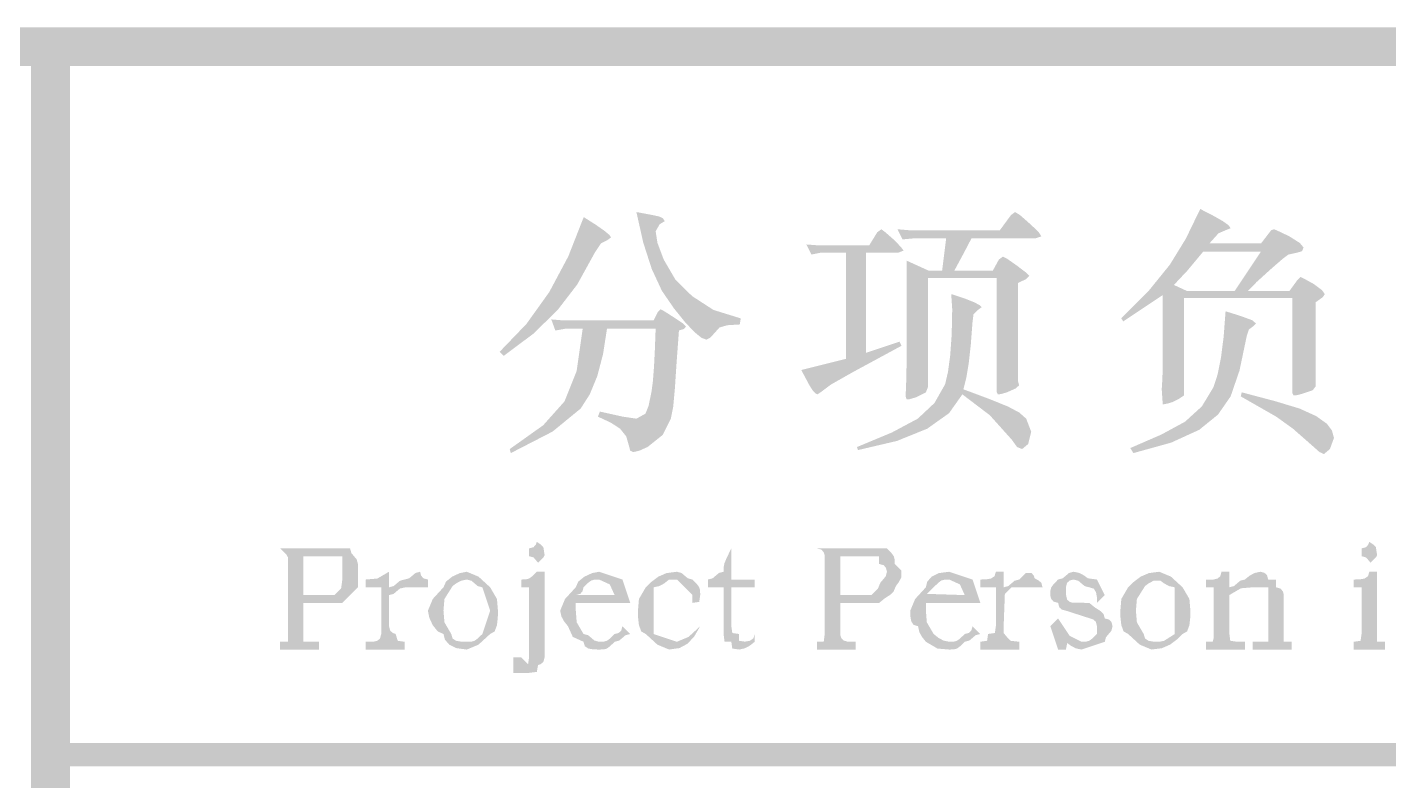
# Model space of a CAD drawing. Header units: millimetres. Extents: x 6 to 291, y 4 to 206.
# Drawn here: x 139.68 to 147.09, y 12.45 to 16.55 of the extents above; entities that cross this region are included whole.
import ezdxf

# ---------------------------------------------------------------- set-up
doc = ezdxf.new("R2010")
doc.units = ezdxf.units.MM
doc.layers.add('C00-00-00', color=7, linetype='Continuous')

msp = doc.modelspace()

# ---------------------------------------------------------------- hatches: boundary and pattern name
at = {"layer": 'C00-00-00'}
h = msp.add_hatch(color=256, dxfattribs=at)
h.dxf.hatch_style = 2
h.paths.add_polyline_path([(286.342664, 16.340669), (286.342664, 16.552333), (101.388337, 16.340669)])
h = msp.add_hatch(color=256, dxfattribs=at)
h.dxf.hatch_style = 2
h.paths.add_polyline_path([(286.342664, 16.552333), (101.388337, 16.340669), (101.388337, 16.552333)])
h = msp.add_hatch(color=256, dxfattribs=at)
h.dxf.hatch_style = 2
h.paths.add_polyline_path([(139.911663, 16.467664), (139.7, 16.467664), (139.911663, 8.762999)])
h = msp.add_hatch(color=256, dxfattribs=at)
h.dxf.hatch_style = 2
h.paths.add_polyline_path([(139.7, 16.467664), (139.911663, 8.762999), (139.7, 8.762999)])
h = msp.add_hatch(color=256, dxfattribs=at)
h.dxf.hatch_style = 2
h.paths.add_polyline_path([(139.911663, 16.467664), (139.7, 16.467664), (139.911663, 8.762999)])
h = msp.add_hatch(color=256, dxfattribs=at)
h.dxf.hatch_style = 2
h.paths.add_polyline_path([(139.7, 16.467664), (139.911663, 8.762999), (139.7, 8.762999)])
h = msp.add_hatch(color=256, dxfattribs=at)
h.paths.add_polyline_path([(145.857396, 15.094584), (145.642422, 14.951268), (145.631398, 14.967805), (145.78436, 15.122145), (145.895981, 15.259949), (145.982798, 15.401198), (146.061346, 15.563117), (146.133693, 15.525824), (146.18537, 15.496283), (146.216375, 15.473976), (146.226711, 15.458387), (146.19915, 15.447362), (146.160565, 15.430826), (146.110955, 15.375704), (146.392075, 15.375704), (146.447197, 15.447362), (146.463733, 15.452874), (146.488538, 15.44185), (146.546416, 15.414289), (146.603604, 15.377771), (146.623586, 15.353656), (146.615317, 15.333674), (146.590513, 15.326095), (146.540903, 15.315071), (146.50783, 15.290266), (146.441685, 15.232388), (146.368649, 15.166242), (146.320417, 15.116633), (146.546416, 15.116633), (146.590513, 15.177267), (146.607049, 15.193803), (146.628409, 15.182779), (146.678707, 15.155218), (146.723493, 15.121456), (146.739341, 15.100097), (146.726939, 15.082182), (146.689731, 15.055999), (146.689731, 14.708734), (146.689731, 14.631564), (146.689731, 14.598491), (146.673195, 14.576442), (146.623586, 14.559906), (146.589824, 14.550259), (146.568464, 14.548881), (146.562952, 14.559906), (146.562952, 15.078048), (145.973152, 15.078048), (145.973152, 14.559906), (145.973152, 14.548881), (145.940079, 14.526833), (145.908384, 14.511674), (145.884957, 14.504784), (145.857396, 14.499272), (145.851884, 14.581954), (145.85464, 14.62674), (145.857396, 14.692197)])
h.paths.add_polyline_path([(146.077883, 15.331607), (145.991755, 15.228254), (145.91803, 15.149706), (145.989688, 15.116633), (146.248759, 15.116633), (146.392075, 15.331607)])
h.paths.add_polyline_path([(146.19915, 15.00639), (146.224644, 14.998811), (146.287344, 14.978829), (146.344533, 14.95747), (146.364514, 14.940244), (146.347978, 14.923708), (146.325929, 14.907171), (146.314905, 14.874098), (146.274942, 14.683929), (146.226711, 14.543369), (146.157809, 14.44415), (146.055834, 14.361468), (145.903561, 14.291877), (145.697544, 14.234689), (145.681008, 14.262249), (145.850506, 14.335974), (145.978664, 14.405565), (146.070303, 14.488937), (146.133004, 14.592979), (146.155742, 14.662225), (146.174345, 14.754209), (146.188815, 14.868931)])
h.paths.add_polyline_path([(146.287344, 14.565418), (146.469245, 14.517186), (146.601537, 14.477223), (146.692488, 14.435882), (146.750365, 14.394541), (146.777926, 14.358023), (146.78895, 14.317371), (146.766902, 14.256737), (146.733829, 14.229176), (146.709713, 14.24089), (146.673195, 14.273274), (146.565708, 14.367669), (146.474758, 14.433126), (146.281832, 14.543369)])
h = msp.add_hatch(color=256, dxfattribs=at)
h.paths.add_polyline_path([(145.857396, 15.094584), (145.642422, 14.951268), (145.631398, 14.967805), (145.78436, 15.122145), (145.895981, 15.259949), (145.982798, 15.401198), (146.061346, 15.563117), (146.133693, 15.525824), (146.18537, 15.496283), (146.216375, 15.473976), (146.226711, 15.458387), (146.19915, 15.447362), (146.160565, 15.430826), (146.110955, 15.375704), (146.392075, 15.375704), (146.447197, 15.447362), (146.463733, 15.452874), (146.488538, 15.44185), (146.546416, 15.414289), (146.603604, 15.377771), (146.623586, 15.353656), (146.615317, 15.333674), (146.590513, 15.326095), (146.540903, 15.315071), (146.50783, 15.290266), (146.441685, 15.232388), (146.368649, 15.166242), (146.320417, 15.116633), (146.546416, 15.116633), (146.590513, 15.177267), (146.607049, 15.193803), (146.628409, 15.182779), (146.678707, 15.155218), (146.723493, 15.121456), (146.739341, 15.100097), (146.726939, 15.082182), (146.689731, 15.055999), (146.689731, 14.708734), (146.689731, 14.631564), (146.689731, 14.598491), (146.673195, 14.576442), (146.623586, 14.559906), (146.589824, 14.550259), (146.568464, 14.548881), (146.562952, 14.559906), (146.562952, 15.078048), (145.973152, 15.078048), (145.973152, 14.559906), (145.973152, 14.548881), (145.940079, 14.526833), (145.908384, 14.511674), (145.884957, 14.504784), (145.857396, 14.499272), (145.851884, 14.581954), (145.85464, 14.62674), (145.857396, 14.692197)])
h.paths.add_polyline_path([(146.077883, 15.331607), (145.991755, 15.228254), (145.91803, 15.149706), (145.989688, 15.116633), (146.248759, 15.116633), (146.392075, 15.331607)])
h.paths.add_polyline_path([(146.19915, 15.00639), (146.224644, 14.998811), (146.287344, 14.978829), (146.344533, 14.95747), (146.364514, 14.940244), (146.347978, 14.923708), (146.325929, 14.907171), (146.314905, 14.874098), (146.274942, 14.683929), (146.226711, 14.543369), (146.157809, 14.44415), (146.055834, 14.361468), (145.903561, 14.291877), (145.697544, 14.234689), (145.681008, 14.262249), (145.850506, 14.335974), (145.978664, 14.405565), (146.070303, 14.488937), (146.133004, 14.592979), (146.155742, 14.662225), (146.174345, 14.754209), (146.188815, 14.868931)])
h.paths.add_polyline_path([(146.287344, 14.565418), (146.469245, 14.517186), (146.601537, 14.477223), (146.692488, 14.435882), (146.750365, 14.394541), (146.777926, 14.358023), (146.78895, 14.317371), (146.766902, 14.256737), (146.733829, 14.229176), (146.709713, 14.24089), (146.673195, 14.273274), (146.565708, 14.367669), (146.474758, 14.433126), (146.281832, 14.543369)])
h = msp.add_hatch(color=256, dxfattribs=at)
h.paths.add_polyline_path([(143.561179, 14.967805), (143.555667, 14.934732), (143.488143, 14.930598), (143.445424, 14.918196), (143.395814, 14.863074), (143.373766, 14.85205), (143.34698, 14.862471), (143.308309, 14.89408), (143.258269, 14.947393), (143.197377, 15.022926), (143.132178, 15.117925), (143.076799, 15.237211), (143.03072, 15.380269), (142.993427, 15.546581), (143.081622, 15.530044), (143.119518, 15.521776), (143.136743, 15.513508), (143.147768, 15.496972), (143.120207, 15.480435), (143.098158, 15.44185), (143.107804, 15.379149), (143.142255, 15.28751), (143.204956, 15.180023), (143.296596, 15.089072), (143.412351, 15.013969)])
h.paths.add_polyline_path([(142.706795, 15.51902), (142.771908, 15.477765), (142.818416, 15.445295), (142.846322, 15.422127), (142.855623, 15.408777), (142.833575, 15.392241), (142.800502, 15.375704), (142.767429, 15.326095), (142.671655, 15.152462), (142.563479, 15.011902), (142.431877, 14.883745), (142.271335, 14.763855), (142.249287, 14.785904), (142.395186, 14.93766), (142.519382, 15.111121), (142.622907, 15.305252)])
h.paths.add_polyline_path([(142.701283, 14.912683), (142.613089, 14.912683), (142.552455, 14.901659), (142.530406, 14.962293), (142.596552, 14.956781), (143.087134, 14.956781), (143.109182, 15.000878), (143.125719, 15.017414), (143.147079, 15.005701), (143.197377, 14.973317), (143.246986, 14.940244), (143.263523, 14.923708), (143.252498, 14.910616), (143.224938, 14.901659), (143.211846, 14.723892), (143.202889, 14.587466), (143.193932, 14.488248), (143.18084, 14.422102), (143.136743, 14.333907), (143.054061, 14.267762), (143.009275, 14.24778), (142.976891, 14.240201), (142.959665, 14.24778), (142.954842, 14.267762), (142.938306, 14.325639), (142.905233, 14.36698), (142.854934, 14.400053), (142.783965, 14.433126), (142.79499, 14.460687), (142.919013, 14.433126), (142.993427, 14.422102), (143.043037, 14.449663), (143.059573, 14.491693), (143.07611, 14.57093), (143.08343, 14.62898), (143.089201, 14.7046), (143.093938, 14.798823), (143.098158, 14.912683), (142.833575, 14.912683), (142.811957, 14.773329), (142.78052, 14.653612), (142.739782, 14.554566), (142.690259, 14.477223), (142.537297, 14.351822), (142.30992, 14.234689), (142.304408, 14.256737), (142.486309, 14.386273), (142.602064, 14.515808), (142.66821, 14.681173)])
h = msp.add_hatch(color=256, dxfattribs=at)
h.paths.add_polyline_path([(143.561179, 14.967805), (143.555667, 14.934732), (143.488143, 14.930598), (143.445424, 14.918196), (143.395814, 14.863074), (143.373766, 14.85205), (143.34698, 14.862471), (143.308309, 14.89408), (143.258269, 14.947393), (143.197377, 15.022926), (143.132178, 15.117925), (143.076799, 15.237211), (143.03072, 15.380269), (142.993427, 15.546581), (143.081622, 15.530044), (143.119518, 15.521776), (143.136743, 15.513508), (143.147768, 15.496972), (143.120207, 15.480435), (143.098158, 15.44185), (143.107804, 15.379149), (143.142255, 15.28751), (143.204956, 15.180023), (143.296596, 15.089072), (143.412351, 15.013969)])
h.paths.add_polyline_path([(142.706795, 15.51902), (142.771908, 15.477765), (142.818416, 15.445295), (142.846322, 15.422127), (142.855623, 15.408777), (142.833575, 15.392241), (142.800502, 15.375704), (142.767429, 15.326095), (142.671655, 15.152462), (142.563479, 15.011902), (142.431877, 14.883745), (142.271335, 14.763855), (142.249287, 14.785904), (142.395186, 14.93766), (142.519382, 15.111121), (142.622907, 15.305252)])
h.paths.add_polyline_path([(142.701283, 14.912683), (142.613089, 14.912683), (142.552455, 14.901659), (142.530406, 14.962293), (142.596552, 14.956781), (143.087134, 14.956781), (143.109182, 15.000878), (143.125719, 15.017414), (143.147079, 15.005701), (143.197377, 14.973317), (143.246986, 14.940244), (143.263523, 14.923708), (143.252498, 14.910616), (143.224938, 14.901659), (143.211846, 14.723892), (143.202889, 14.587466), (143.193932, 14.488248), (143.18084, 14.422102), (143.136743, 14.333907), (143.054061, 14.267762), (143.009275, 14.24778), (142.976891, 14.240201), (142.959665, 14.24778), (142.954842, 14.267762), (142.938306, 14.325639), (142.905233, 14.36698), (142.854934, 14.400053), (142.783965, 14.433126), (142.79499, 14.460687), (142.919013, 14.433126), (142.993427, 14.422102), (143.043037, 14.449663), (143.059573, 14.491693), (143.07611, 14.57093), (143.08343, 14.62898), (143.089201, 14.7046), (143.093938, 14.798823), (143.098158, 14.912683), (142.833575, 14.912683), (142.811957, 14.773329), (142.78052, 14.653612), (142.739782, 14.554566), (142.690259, 14.477223), (142.537297, 14.351822), (142.30992, 14.234689), (142.304408, 14.256737), (142.486309, 14.386273), (142.602064, 14.515808), (142.66821, 14.681173)])
h = msp.add_hatch(color=256, dxfattribs=at)
h.paths.add_polyline_path([(144.678824, 15.403265), (144.502435, 15.403265), (144.441801, 15.397753), (144.414241, 15.452874), (144.480386, 15.447362), (144.970968, 15.447362), (145.031602, 15.530044), (145.05365, 15.546581), (145.079833, 15.530734), (145.13082, 15.485947), (145.18043, 15.439783), (145.196966, 15.414289), (145.163893, 15.403265), (144.816628, 15.403265), (144.775976, 15.325406), (144.722921, 15.226876), (144.932383, 15.226876), (144.965456, 15.28751), (144.987504, 15.304046), (145.01162, 15.291644), (145.064675, 15.254437), (145.114284, 15.216541), (145.13082, 15.199315), (145.114973, 15.18209), (145.070187, 15.16073), (145.070187, 14.747319), (145.070187, 14.659813), (145.070187, 14.626051), (145.075699, 14.604003), (145.059162, 14.587466), (145.009553, 14.565418), (144.97648, 14.555771), (144.959944, 14.554393), (144.954431, 14.565418), (144.954431, 15.188291), (144.579605, 15.188291), (144.579605, 14.592979), (144.568581, 14.565418), (144.513459, 14.537857), (144.480386, 14.528211), (144.46385, 14.526833), (144.458338, 14.543369), (144.461094, 14.610204), (144.46385, 14.730782), (144.46385, 15.16073), (144.46385, 15.281998), (144.585117, 15.226876), (144.656775, 15.226876)])
h.paths.add_polyline_path([(144.133121, 15.326095), (144.000829, 15.326095), (143.945708, 15.315071), (143.918147, 15.370192), (143.989805, 15.36468), (144.2599, 15.36468), (144.303997, 15.436338), (144.326046, 15.452874), (144.346717, 15.437716), (144.392192, 15.397753), (144.432155, 15.357101), (144.447313, 15.337119), (144.419753, 15.326095), (144.243364, 15.326095), (144.243364, 14.780392), (144.425265, 14.841025), (144.436289, 14.818977), (144.171706, 14.675661), (144.052505, 14.608137), (143.995317, 14.565418), (143.97878, 14.554393), (143.967756, 14.559906), (143.955354, 14.571619), (143.934683, 14.604003), (143.890586, 14.686685), (144.133121, 14.747319)])
h.paths.add_polyline_path([(144.767018, 14.554393), (144.694585, 14.451988), (144.57616, 14.367669), (144.411226, 14.300921), (144.199267, 14.251225), (144.193754, 14.267762), (144.383924, 14.346999), (144.524484, 14.422102), (144.615434, 14.50754), (144.673312, 14.609515), (144.688642, 14.675575), (144.700872, 14.765922), (144.708968, 14.880041), (144.711897, 15.017414), (144.706385, 15.100097), (144.778732, 15.076498), (144.830408, 15.055999), (144.861414, 15.039635), (144.871749, 15.028439), (144.849701, 15.011902), (144.827652, 14.989854), (144.82214, 14.945756), (144.812838, 14.8238), (144.801469, 14.722514), (144.788033, 14.641899), (144.77253, 14.581954), (144.914468, 14.5289), (145.015065, 14.488248), (145.077077, 14.455175), (145.114284, 14.422102), (145.141845, 14.350444), (145.125308, 14.284298), (145.092235, 14.256737), (145.064675, 14.267762), (145.037114, 14.306347), (144.916535, 14.440705)])
h = msp.add_hatch(color=256, dxfattribs=at)
h.paths.add_polyline_path([(144.678824, 15.403265), (144.502435, 15.403265), (144.441801, 15.397753), (144.414241, 15.452874), (144.480386, 15.447362), (144.970968, 15.447362), (145.031602, 15.530044), (145.05365, 15.546581), (145.079833, 15.530734), (145.13082, 15.485947), (145.18043, 15.439783), (145.196966, 15.414289), (145.163893, 15.403265), (144.816628, 15.403265), (144.775976, 15.325406), (144.722921, 15.226876), (144.932383, 15.226876), (144.965456, 15.28751), (144.987504, 15.304046), (145.01162, 15.291644), (145.064675, 15.254437), (145.114284, 15.216541), (145.13082, 15.199315), (145.114973, 15.18209), (145.070187, 15.16073), (145.070187, 14.747319), (145.070187, 14.659813), (145.070187, 14.626051), (145.075699, 14.604003), (145.059162, 14.587466), (145.009553, 14.565418), (144.97648, 14.555771), (144.959944, 14.554393), (144.954431, 14.565418), (144.954431, 15.188291), (144.579605, 15.188291), (144.579605, 14.592979), (144.568581, 14.565418), (144.513459, 14.537857), (144.480386, 14.528211), (144.46385, 14.526833), (144.458338, 14.543369), (144.461094, 14.610204), (144.46385, 14.730782), (144.46385, 15.16073), (144.46385, 15.281998), (144.585117, 15.226876), (144.656775, 15.226876)])
h.paths.add_polyline_path([(144.133121, 15.326095), (144.000829, 15.326095), (143.945708, 15.315071), (143.918147, 15.370192), (143.989805, 15.36468), (144.2599, 15.36468), (144.303997, 15.436338), (144.326046, 15.452874), (144.346717, 15.437716), (144.392192, 15.397753), (144.432155, 15.357101), (144.447313, 15.337119), (144.419753, 15.326095), (144.243364, 15.326095), (144.243364, 14.780392), (144.425265, 14.841025), (144.436289, 14.818977), (144.171706, 14.675661), (144.052505, 14.608137), (143.995317, 14.565418), (143.97878, 14.554393), (143.967756, 14.559906), (143.955354, 14.571619), (143.934683, 14.604003), (143.890586, 14.686685), (144.133121, 14.747319)])
h.paths.add_polyline_path([(144.767018, 14.554393), (144.694585, 14.451988), (144.57616, 14.367669), (144.411226, 14.300921), (144.199267, 14.251225), (144.193754, 14.267762), (144.383924, 14.346999), (144.524484, 14.422102), (144.615434, 14.50754), (144.673312, 14.609515), (144.688642, 14.675575), (144.700872, 14.765922), (144.708968, 14.880041), (144.711897, 15.017414), (144.706385, 15.100097), (144.778732, 15.076498), (144.830408, 15.055999), (144.861414, 15.039635), (144.871749, 15.028439), (144.849701, 15.011902), (144.827652, 14.989854), (144.82214, 14.945756), (144.812838, 14.8238), (144.801469, 14.722514), (144.788033, 14.641899), (144.77253, 14.581954), (144.914468, 14.5289), (145.015065, 14.488248), (145.077077, 14.455175), (145.114284, 14.422102), (145.141845, 14.350444), (145.125308, 14.284298), (145.092235, 14.256737), (145.064675, 14.267762), (145.037114, 14.306347), (144.916535, 14.440705)])
h = msp.add_hatch(color=256, dxfattribs=at)
h.paths.add_polyline_path([(141.054665, 13.716007), (141.266332, 13.716007), (141.32454, 13.716007), (141.350999, 13.716007), (141.393332, 13.716007), (141.435665, 13.716007), (141.44228, 13.690872), (141.456832, 13.673674), (141.471384, 13.656476), (141.477999, 13.63134), (141.477999, 13.610174), (141.477999, 13.589007), (141.477999, 13.530799), (141.477999, 13.50434), (141.452863, 13.479205), (141.435665, 13.462007), (141.418467, 13.444809), (141.393332, 13.419674), (141.361582, 13.419674), (141.266332, 13.419674), (141.181665, 13.419674), (141.181665, 13.292674), (141.181665, 13.255632), (141.181665, 13.229174), (141.181665, 13.208007), (141.202832, 13.208007), (141.223999, 13.208007), (141.266332, 13.208007), (141.266332, 13.165674), (141.054665, 13.165674), (141.054665, 13.208007), (141.075832, 13.208007), (141.096999, 13.208007), (141.096999, 13.25034), (141.096999, 13.292674), (141.096999, 13.63134), (141.096999, 13.668382), (141.090384, 13.680288), (141.075832, 13.69484)])
h.paths.add_polyline_path([(141.181665, 13.673674), (141.181665, 13.462007), (141.266332, 13.462007), (141.308665, 13.462007), (141.350999, 13.462007), (141.372165, 13.483174), (141.386717, 13.497726), (141.393332, 13.546674), (141.393332, 13.589007), (141.393332, 13.610174), (141.393332, 13.63134), (141.393332, 13.673674), (141.35629, 13.673674), (141.308665, 13.673674), (141.266332, 13.673674)])
h = msp.add_hatch(color=256, dxfattribs=at)
h.paths.add_polyline_path([(141.054665, 13.716007), (141.266332, 13.716007), (141.32454, 13.716007), (141.350999, 13.716007), (141.393332, 13.716007), (141.435665, 13.716007), (141.44228, 13.690872), (141.456832, 13.673674), (141.471384, 13.656476), (141.477999, 13.63134), (141.477999, 13.610174), (141.477999, 13.589007), (141.477999, 13.530799), (141.477999, 13.50434), (141.452863, 13.479205), (141.435665, 13.462007), (141.418467, 13.444809), (141.393332, 13.419674), (141.361582, 13.419674), (141.266332, 13.419674), (141.181665, 13.419674), (141.181665, 13.292674), (141.181665, 13.255632), (141.181665, 13.229174), (141.181665, 13.208007), (141.202832, 13.208007), (141.223999, 13.208007), (141.266332, 13.208007), (141.266332, 13.165674), (141.054665, 13.165674), (141.054665, 13.208007), (141.075832, 13.208007), (141.096999, 13.208007), (141.096999, 13.25034), (141.096999, 13.292674), (141.096999, 13.63134), (141.096999, 13.668382), (141.090384, 13.680288), (141.075832, 13.69484)])
h.paths.add_polyline_path([(141.181665, 13.673674), (141.181665, 13.462007), (141.266332, 13.462007), (141.308665, 13.462007), (141.350999, 13.462007), (141.372165, 13.483174), (141.386717, 13.497726), (141.393332, 13.546674), (141.393332, 13.589007), (141.393332, 13.610174), (141.393332, 13.63134), (141.393332, 13.673674), (141.35629, 13.673674), (141.308665, 13.673674), (141.266332, 13.673674)])
h = msp.add_hatch(color=256, dxfattribs=at)
h.paths.add_polyline_path([(142.409331, 13.716007), (142.433805, 13.722622), (142.446372, 13.737174), (142.451003, 13.751726), (142.472831, 13.737174), (142.487383, 13.722622), (142.493997, 13.678965), (142.487383, 13.667059), (142.472831, 13.652507), (142.458279, 13.637955), (142.446372, 13.652507), (142.433805, 13.667059), (142.409331, 13.673674)])
h.paths.add_polyline_path([(142.366997, 13.50434), (142.366997, 13.546674), (142.392133, 13.547335), (142.409331, 13.551965), (142.426529, 13.564533), (142.451664, 13.589007), (142.493997, 13.589007), (142.493997, 13.165674), (142.493997, 13.144507), (142.493997, 13.12334), (142.487383, 13.098866), (142.472831, 13.086299), (142.458279, 13.081668), (142.451664, 13.043965), (142.409331, 13.038674), (142.366997, 13.038674), (142.324664, 13.038674), (142.324664, 13.075715), (142.324664, 13.102174), (142.324664, 13.12334), (142.366997, 13.12334), (142.391471, 13.098866), (142.404039, 13.086299), (142.409331, 13.12334), (142.409331, 13.165674), (142.409331, 13.50434)])
h = msp.add_hatch(color=256, dxfattribs=at)
h.paths.add_polyline_path([(142.409331, 13.716007), (142.433805, 13.722622), (142.446372, 13.737174), (142.451003, 13.751726), (142.472831, 13.737174), (142.487383, 13.722622), (142.493997, 13.678965), (142.487383, 13.667059), (142.472831, 13.652507), (142.458279, 13.637955), (142.446372, 13.652507), (142.433805, 13.667059), (142.409331, 13.673674)])
h.paths.add_polyline_path([(142.366997, 13.50434), (142.366997, 13.546674), (142.392133, 13.547335), (142.409331, 13.551965), (142.426529, 13.564533), (142.451664, 13.589007), (142.493997, 13.589007), (142.493997, 13.165674), (142.493997, 13.144507), (142.493997, 13.12334), (142.487383, 13.098866), (142.472831, 13.086299), (142.458279, 13.081668), (142.451664, 13.043965), (142.409331, 13.038674), (142.366997, 13.038674), (142.324664, 13.038674), (142.324664, 13.075715), (142.324664, 13.102174), (142.324664, 13.12334), (142.366997, 13.12334), (142.391471, 13.098866), (142.404039, 13.086299), (142.409331, 13.12334), (142.409331, 13.165674), (142.409331, 13.50434)])
h = msp.add_hatch(color=256, dxfattribs=at)
h.dxf.hatch_style = 2
h.paths.add_polyline_path([(143.510006, 13.716007), (143.510006, 13.546674), (143.637006, 13.546674), (143.637006, 13.50434), (143.510006, 13.50434), (143.510006, 13.292674), (143.515298, 13.255632), (143.55234, 13.25034), (143.55234, 13.213299), (143.583428, 13.208668), (143.610548, 13.213299), (143.62973, 13.225866), (143.637006, 13.25034), (143.637006, 13.208007), (143.610548, 13.18684), (143.583428, 13.172288), (143.55234, 13.165674), (143.515298, 13.170965), (143.510006, 13.208007), (143.472965, 13.208007), (143.467673, 13.25034), (143.467673, 13.292674), (143.467673, 13.50434), (143.383006, 13.50434), (143.383006, 13.546674), (143.408142, 13.553288), (143.42534, 13.56784), (143.442538, 13.582392), (143.467673, 13.589007), (143.468334, 13.614804), (143.472965, 13.636632), (143.485532, 13.666398)])
h = msp.add_hatch(color=256, dxfattribs=at)
h.dxf.hatch_style = 2
h.paths.add_polyline_path([(143.510006, 13.716007), (143.510006, 13.546674), (143.637006, 13.546674), (143.637006, 13.50434), (143.510006, 13.50434), (143.510006, 13.292674), (143.515298, 13.255632), (143.55234, 13.25034), (143.55234, 13.213299), (143.583428, 13.208668), (143.610548, 13.213299), (143.62973, 13.225866), (143.637006, 13.25034), (143.637006, 13.208007), (143.610548, 13.18684), (143.583428, 13.172288), (143.55234, 13.165674), (143.515298, 13.170965), (143.510006, 13.208007), (143.472965, 13.208007), (143.467673, 13.25034), (143.467673, 13.292674), (143.467673, 13.50434), (143.383006, 13.50434), (143.383006, 13.546674), (143.408142, 13.553288), (143.42534, 13.56784), (143.442538, 13.582392), (143.467673, 13.589007), (143.468334, 13.614804), (143.472965, 13.636632), (143.485532, 13.666398)])
h = msp.add_hatch(color=256, dxfattribs=at)
h.paths.add_polyline_path([(143.97566, 13.716007), (144.187326, 13.716007), (144.245535, 13.716007), (144.271993, 13.716007), (144.330201, 13.716007), (144.35666, 13.716007), (144.381133, 13.690872), (144.393701, 13.673674), (144.398331, 13.656476), (144.398993, 13.63134), (144.42016, 13.610174), (144.434712, 13.595622), (144.434712, 13.557918), (144.42016, 13.530799), (144.405607, 13.511616), (144.391717, 13.479205), (144.372535, 13.462007), (144.345415, 13.444809), (144.314326, 13.419674), (144.287868, 13.419674), (144.22966, 13.419674), (144.10266, 13.419674), (144.10266, 13.292674), (144.10266, 13.255632), (144.103321, 13.243726), (144.107951, 13.229174), (144.120519, 13.214622), (144.144993, 13.208007), (144.187326, 13.208007), (144.187326, 13.165674), (143.97566, 13.165674), (143.97566, 13.208007), (144.012701, 13.208007), (144.017993, 13.25034), (144.017993, 13.292674), (144.017993, 13.63134), (144.017993, 13.668382), (144.017331, 13.680288), (144.012701, 13.69484), (144.000133, 13.709392)])
h.paths.add_polyline_path([(144.10266, 13.673674), (144.10266, 13.462007), (144.187326, 13.462007), (144.245535, 13.462007), (144.271993, 13.462007), (144.29316, 13.483174), (144.307712, 13.497726), (144.320941, 13.529476), (144.335493, 13.546674), (144.350045, 13.563872), (144.35666, 13.589007), (144.351368, 13.610174), (144.3388, 13.624726), (144.314326, 13.63134), (144.314326, 13.673674), (144.277285, 13.673674), (144.22966, 13.673674), (144.187326, 13.673674)])
h = msp.add_hatch(color=256, dxfattribs=at)
h.paths.add_polyline_path([(143.97566, 13.716007), (144.187326, 13.716007), (144.245535, 13.716007), (144.271993, 13.716007), (144.330201, 13.716007), (144.35666, 13.716007), (144.381133, 13.690872), (144.393701, 13.673674), (144.398331, 13.656476), (144.398993, 13.63134), (144.42016, 13.610174), (144.434712, 13.595622), (144.434712, 13.557918), (144.42016, 13.530799), (144.405607, 13.511616), (144.391717, 13.479205), (144.372535, 13.462007), (144.345415, 13.444809), (144.314326, 13.419674), (144.287868, 13.419674), (144.22966, 13.419674), (144.10266, 13.419674), (144.10266, 13.292674), (144.10266, 13.255632), (144.103321, 13.243726), (144.107951, 13.229174), (144.120519, 13.214622), (144.144993, 13.208007), (144.187326, 13.208007), (144.187326, 13.165674), (143.97566, 13.165674), (143.97566, 13.208007), (144.012701, 13.208007), (144.017993, 13.25034), (144.017993, 13.292674), (144.017993, 13.63134), (144.017993, 13.668382), (144.017331, 13.680288), (144.012701, 13.69484), (144.000133, 13.709392)])
h.paths.add_polyline_path([(144.10266, 13.673674), (144.10266, 13.462007), (144.187326, 13.462007), (144.245535, 13.462007), (144.271993, 13.462007), (144.29316, 13.483174), (144.307712, 13.497726), (144.320941, 13.529476), (144.335493, 13.546674), (144.350045, 13.563872), (144.35666, 13.589007), (144.351368, 13.610174), (144.3388, 13.624726), (144.314326, 13.63134), (144.314326, 13.673674), (144.277285, 13.673674), (144.22966, 13.673674), (144.187326, 13.673674)])
h = msp.add_hatch(color=256, dxfattribs=at)
h.paths.add_polyline_path([(146.938996, 13.716007), (146.96347, 13.722622), (146.976038, 13.737174), (146.980668, 13.751726), (147.002496, 13.737174), (147.017048, 13.722622), (147.023663, 13.678965), (147.017048, 13.667059), (147.002496, 13.652507), (146.987944, 13.637955), (146.976038, 13.652507), (146.96347, 13.667059), (146.938996, 13.673674)])
h.paths.add_polyline_path([(146.896663, 13.50434), (146.896663, 13.546674), (146.927751, 13.547335), (146.954871, 13.551965), (146.974053, 13.564533), (146.981329, 13.589007), (147.023663, 13.589007), (147.023663, 13.25034), (147.023663, 13.208007), (147.044829, 13.208007), (147.065996, 13.208007), (147.065996, 13.165674), (146.896663, 13.165674), (146.896663, 13.208007), (146.933704, 13.213299), (146.938996, 13.25034), (146.938996, 13.292674), (146.938996, 13.50434)])
h = msp.add_hatch(color=256, dxfattribs=at)
h.paths.add_polyline_path([(146.938996, 13.716007), (146.96347, 13.722622), (146.976038, 13.737174), (146.980668, 13.751726), (147.002496, 13.737174), (147.017048, 13.722622), (147.023663, 13.678965), (147.017048, 13.667059), (147.002496, 13.652507), (146.987944, 13.637955), (146.976038, 13.652507), (146.96347, 13.667059), (146.938996, 13.673674)])
h.paths.add_polyline_path([(146.896663, 13.50434), (146.896663, 13.546674), (146.927751, 13.547335), (146.954871, 13.551965), (146.974053, 13.564533), (146.981329, 13.589007), (147.023663, 13.589007), (147.023663, 13.25034), (147.023663, 13.208007), (147.044829, 13.208007), (147.065996, 13.208007), (147.065996, 13.165674), (146.896663, 13.165674), (146.896663, 13.208007), (146.933704, 13.213299), (146.938996, 13.25034), (146.938996, 13.292674), (146.938996, 13.50434)])
h = msp.add_hatch(color=256, dxfattribs=at)
h.dxf.hatch_style = 2
h.paths.add_polyline_path([(141.520335, 13.504343), (141.520335, 13.546677), (141.583835, 13.551968), (141.647335, 13.58901), (141.647335, 13.504343), (141.67247, 13.510958), (141.689668, 13.52551), (141.706866, 13.540062), (141.732001, 13.546677), (141.757137, 13.553291), (141.774335, 13.567843), (141.791533, 13.582396), (141.816668, 13.58901), (141.82196, 13.567843), (141.834527, 13.553291), (141.859001, 13.546677), (141.859001, 13.504343), (141.82196, 13.504343), (141.779626, 13.504343), (141.737293, 13.504343), (141.706866, 13.497729), (141.689668, 13.483177), (141.67247, 13.468625), (141.647335, 13.46201), (141.647335, 13.292677), (141.653949, 13.268203), (141.668501, 13.255635), (141.683053, 13.251005), (141.69496, 13.213302), (141.732001, 13.20801), (141.732001, 13.165677), (141.520335, 13.165677), (141.520335, 13.20801), (141.562668, 13.20801), (141.583835, 13.213302), (141.598387, 13.22587), (141.605001, 13.250343), (141.605001, 13.292677), (141.605001, 13.504343)])
h = msp.add_hatch(color=256, dxfattribs=at)
h.dxf.hatch_style = 2
h.paths.add_polyline_path([(141.520335, 13.504343), (141.520335, 13.546677), (141.583835, 13.551968), (141.647335, 13.58901), (141.647335, 13.504343), (141.67247, 13.510958), (141.689668, 13.52551), (141.706866, 13.540062), (141.732001, 13.546677), (141.757137, 13.553291), (141.774335, 13.567843), (141.791533, 13.582396), (141.816668, 13.58901), (141.82196, 13.567843), (141.834527, 13.553291), (141.859001, 13.546677), (141.859001, 13.504343), (141.82196, 13.504343), (141.779626, 13.504343), (141.737293, 13.504343), (141.706866, 13.497729), (141.689668, 13.483177), (141.67247, 13.468625), (141.647335, 13.46201), (141.647335, 13.292677), (141.653949, 13.268203), (141.668501, 13.255635), (141.683053, 13.251005), (141.69496, 13.213302), (141.732001, 13.20801), (141.732001, 13.165677), (141.520335, 13.165677), (141.520335, 13.20801), (141.562668, 13.20801), (141.583835, 13.213302), (141.598387, 13.22587), (141.605001, 13.250343), (141.605001, 13.292677), (141.605001, 13.504343)])
h = msp.add_hatch(color=256, dxfattribs=at)
h.paths.add_polyline_path([(141.858993, 13.377333), (141.885451, 13.440833), (141.94366, 13.504333), (141.95755, 13.535421), (141.991285, 13.562541), (142.032956, 13.581723), (142.07066, 13.588999), (142.13416, 13.562541), (142.19766, 13.504333), (142.234701, 13.440833), (142.239993, 13.377333), (142.239331, 13.33963), (142.234701, 13.297958), (142.222133, 13.264223), (142.19766, 13.250333), (142.13416, 13.192124), (142.07066, 13.165666), (142.015097, 13.172942), (141.97541, 13.192124), (141.951597, 13.219244), (141.94366, 13.250333), (141.912571, 13.264223), (141.885451, 13.297958), (141.866269, 13.33963)])
h.paths.add_polyline_path([(142.19766, 13.377333), (142.176493, 13.440833), (142.155326, 13.504333), (142.130191, 13.510947), (142.112993, 13.525499), (142.095795, 13.540051), (142.07066, 13.546666), (142.039571, 13.540051), (142.012451, 13.525499), (141.993269, 13.510947), (141.948951, 13.440833), (141.94366, 13.377333), (141.948951, 13.313833), (141.985993, 13.250333), (141.993269, 13.225859), (142.012451, 13.213291), (142.039571, 13.208661), (142.07066, 13.207999), (142.095795, 13.208661), (142.112993, 13.213291), (142.130191, 13.225859), (142.155326, 13.250333), (142.176493, 13.313833)])
h = msp.add_hatch(color=256, dxfattribs=at)
h.paths.add_polyline_path([(141.858993, 13.377333), (141.885451, 13.440833), (141.94366, 13.504333), (141.95755, 13.535421), (141.991285, 13.562541), (142.032956, 13.581723), (142.07066, 13.588999), (142.13416, 13.562541), (142.19766, 13.504333), (142.234701, 13.440833), (142.239993, 13.377333), (142.239331, 13.33963), (142.234701, 13.297958), (142.222133, 13.264223), (142.19766, 13.250333), (142.13416, 13.192124), (142.07066, 13.165666), (142.015097, 13.172942), (141.97541, 13.192124), (141.951597, 13.219244), (141.94366, 13.250333), (141.912571, 13.264223), (141.885451, 13.297958), (141.866269, 13.33963)])
h.paths.add_polyline_path([(142.19766, 13.377333), (142.176493, 13.440833), (142.155326, 13.504333), (142.130191, 13.510947), (142.112993, 13.525499), (142.095795, 13.540051), (142.07066, 13.546666), (142.039571, 13.540051), (142.012451, 13.525499), (141.993269, 13.510947), (141.948951, 13.440833), (141.94366, 13.377333), (141.948951, 13.313833), (141.985993, 13.250333), (141.993269, 13.225859), (142.012451, 13.213291), (142.039571, 13.208661), (142.07066, 13.207999), (142.095795, 13.208661), (142.112993, 13.213291), (142.130191, 13.225859), (142.155326, 13.250333), (142.176493, 13.313833)])
h = msp.add_hatch(color=256, dxfattribs=at)
h.paths.add_polyline_path([(142.917326, 13.292664), (142.95966, 13.250331), (142.934524, 13.243716), (142.917326, 13.229164), (142.900128, 13.214612), (142.874993, 13.207997), (142.849857, 13.183523), (142.83266, 13.170956), (142.815462, 13.166325), (142.790326, 13.165664), (142.759238, 13.166325), (142.732118, 13.170956), (142.712936, 13.183523), (142.70566, 13.207997), (142.647451, 13.234456), (142.620993, 13.292664), (142.599826, 13.319122), (142.585274, 13.346242), (142.57866, 13.377331), (142.605118, 13.440831), (142.663326, 13.504331), (142.677217, 13.535419), (142.710951, 13.562539), (142.752623, 13.581721), (142.790326, 13.588997), (142.853826, 13.567831), (142.917326, 13.546664), (142.938493, 13.483164), (142.95966, 13.419664), (142.663326, 13.419664), (142.663326, 13.382622), (142.668618, 13.313831), (142.70566, 13.250331), (142.730795, 13.243716), (142.747993, 13.229164), (142.765191, 13.214612), (142.790326, 13.207997), (142.815462, 13.208659), (142.83266, 13.213289), (142.849857, 13.225857), (142.874993, 13.250331), (142.89616, 13.255622), (142.910712, 13.26819)])
h.paths.add_polyline_path([(142.874993, 13.461997), (142.848535, 13.520206), (142.790326, 13.546664), (142.765191, 13.546002), (142.747993, 13.541372), (142.730795, 13.528804), (142.70566, 13.504331), (142.700368, 13.483164), (142.6878, 13.468612), (142.663326, 13.461997)])
h = msp.add_hatch(color=256, dxfattribs=at)
h.paths.add_polyline_path([(142.917326, 13.292664), (142.95966, 13.250331), (142.934524, 13.243716), (142.917326, 13.229164), (142.900128, 13.214612), (142.874993, 13.207997), (142.849857, 13.183523), (142.83266, 13.170956), (142.815462, 13.166325), (142.790326, 13.165664), (142.759238, 13.166325), (142.732118, 13.170956), (142.712936, 13.183523), (142.70566, 13.207997), (142.647451, 13.234456), (142.620993, 13.292664), (142.599826, 13.319122), (142.585274, 13.346242), (142.57866, 13.377331), (142.605118, 13.440831), (142.663326, 13.504331), (142.677217, 13.535419), (142.710951, 13.562539), (142.752623, 13.581721), (142.790326, 13.588997), (142.853826, 13.567831), (142.917326, 13.546664), (142.938493, 13.483164), (142.95966, 13.419664), (142.663326, 13.419664), (142.663326, 13.382622), (142.668618, 13.313831), (142.70566, 13.250331), (142.730795, 13.243716), (142.747993, 13.229164), (142.765191, 13.214612), (142.790326, 13.207997), (142.815462, 13.208659), (142.83266, 13.213289), (142.849857, 13.225857), (142.874993, 13.250331), (142.89616, 13.255622), (142.910712, 13.26819)])
h.paths.add_polyline_path([(142.874993, 13.461997), (142.848535, 13.520206), (142.790326, 13.546664), (142.765191, 13.546002), (142.747993, 13.541372), (142.730795, 13.528804), (142.70566, 13.504331), (142.700368, 13.483164), (142.6878, 13.468612), (142.663326, 13.461997)])
h = msp.add_hatch(color=256, dxfattribs=at)
h.dxf.hatch_style = 2
h.paths.add_polyline_path([(143.340669, 13.292664), (143.308258, 13.237101), (143.271878, 13.197414), (143.22756, 13.173601), (143.171336, 13.165664), (143.107836, 13.192122), (143.044336, 13.250331), (143.019862, 13.264221), (143.007294, 13.297956), (143.002664, 13.339627), (143.002003, 13.377331), (143.007294, 13.440831), (143.044336, 13.504331), (143.076747, 13.535419), (143.113128, 13.562539), (143.157445, 13.581721), (143.213669, 13.588997), (143.238805, 13.582383), (143.256003, 13.567831), (143.273201, 13.553278), (143.298336, 13.546664), (143.32281, 13.521528), (143.335378, 13.504331), (143.340008, 13.487133), (143.340669, 13.461997), (143.335378, 13.424956), (143.298336, 13.419664), (143.298336, 13.461997), (143.280477, 13.479857), (143.256003, 13.504331), (143.238143, 13.52219), (143.213669, 13.546664), (143.171336, 13.546664), (143.144878, 13.525497), (143.117758, 13.510945), (143.086669, 13.504331), (143.086669, 13.377331), (143.086669, 13.250331), (143.150169, 13.229164), (143.213669, 13.207997), (143.277169, 13.234456)])
h = msp.add_hatch(color=256, dxfattribs=at)
h.dxf.hatch_style = 2
h.paths.add_polyline_path([(143.340669, 13.292664), (143.308258, 13.237101), (143.271878, 13.197414), (143.22756, 13.173601), (143.171336, 13.165664), (143.107836, 13.192122), (143.044336, 13.250331), (143.019862, 13.264221), (143.007294, 13.297956), (143.002664, 13.339627), (143.002003, 13.377331), (143.007294, 13.440831), (143.044336, 13.504331), (143.076747, 13.535419), (143.113128, 13.562539), (143.157445, 13.581721), (143.213669, 13.588997), (143.238805, 13.582383), (143.256003, 13.567831), (143.273201, 13.553278), (143.298336, 13.546664), (143.32281, 13.521528), (143.335378, 13.504331), (143.340008, 13.487133), (143.340669, 13.461997), (143.335378, 13.424956), (143.298336, 13.419664), (143.298336, 13.461997), (143.280477, 13.479857), (143.256003, 13.504331), (143.238143, 13.52219), (143.213669, 13.546664), (143.171336, 13.546664), (143.144878, 13.525497), (143.117758, 13.510945), (143.086669, 13.504331), (143.086669, 13.377331), (143.086669, 13.250331), (143.150169, 13.229164), (143.213669, 13.207997), (143.277169, 13.234456)])
h = msp.add_hatch(color=256, dxfattribs=at)
h.paths.add_polyline_path([(144.822329, 13.292664), (144.864663, 13.250331), (144.839527, 13.243716), (144.822329, 13.229164), (144.805131, 13.214612), (144.779996, 13.207997), (144.754861, 13.183523), (144.737663, 13.170956), (144.720465, 13.166325), (144.695329, 13.165664), (144.631829, 13.170956), (144.568329, 13.207997), (144.547163, 13.234456), (144.532611, 13.261575), (144.525996, 13.292664), (144.501522, 13.29994), (144.488954, 13.319122), (144.484324, 13.346242), (144.483663, 13.377331), (144.510121, 13.440831), (144.568329, 13.504331), (144.576267, 13.535419), (144.600079, 13.562539), (144.639767, 13.581721), (144.695329, 13.588997), (144.758829, 13.567831), (144.822329, 13.546664), (144.843496, 13.483164), (144.864663, 13.419664), (144.568329, 13.419664), (144.568329, 13.382622), (144.573621, 13.313831), (144.610663, 13.250331), (144.637121, 13.229164), (144.664241, 13.214612), (144.695329, 13.207997), (144.720465, 13.208659), (144.737663, 13.213289), (144.754861, 13.225857), (144.779996, 13.250331), (144.801163, 13.255622), (144.815715, 13.26819)])
h.paths.add_polyline_path([(144.779996, 13.461997), (144.753538, 13.520206), (144.695329, 13.546664), (144.670194, 13.546002), (144.652996, 13.541372), (144.635798, 13.528804), (144.610663, 13.504331), (144.589496, 13.483164), (144.574944, 13.468612)])
h = msp.add_hatch(color=256, dxfattribs=at)
h.paths.add_polyline_path([(144.822329, 13.292664), (144.864663, 13.250331), (144.839527, 13.243716), (144.822329, 13.229164), (144.805131, 13.214612), (144.779996, 13.207997), (144.754861, 13.183523), (144.737663, 13.170956), (144.720465, 13.166325), (144.695329, 13.165664), (144.631829, 13.170956), (144.568329, 13.207997), (144.547163, 13.234456), (144.532611, 13.261575), (144.525996, 13.292664), (144.501522, 13.29994), (144.488954, 13.319122), (144.484324, 13.346242), (144.483663, 13.377331), (144.510121, 13.440831), (144.568329, 13.504331), (144.576267, 13.535419), (144.600079, 13.562539), (144.639767, 13.581721), (144.695329, 13.588997), (144.758829, 13.567831), (144.822329, 13.546664), (144.843496, 13.483164), (144.864663, 13.419664), (144.568329, 13.419664), (144.568329, 13.382622), (144.573621, 13.313831), (144.610663, 13.250331), (144.637121, 13.229164), (144.664241, 13.214612), (144.695329, 13.207997), (144.720465, 13.208659), (144.737663, 13.213289), (144.754861, 13.225857), (144.779996, 13.250331), (144.801163, 13.255622), (144.815715, 13.26819)])
h.paths.add_polyline_path([(144.779996, 13.461997), (144.753538, 13.520206), (144.695329, 13.546664), (144.670194, 13.546002), (144.652996, 13.541372), (144.635798, 13.528804), (144.610663, 13.504331), (144.589496, 13.483164), (144.574944, 13.468612)])
h = msp.add_hatch(color=256, dxfattribs=at)
h.dxf.hatch_style = 2
h.paths.add_polyline_path([(144.864672, 13.504343), (144.864672, 13.546677), (144.89576, 13.547338), (144.92288, 13.551968), (144.942063, 13.564536), (144.949339, 13.58901), (144.991672, 13.58901), (144.991672, 13.504343), (145.016807, 13.510958), (145.034005, 13.52551), (145.051203, 13.540062), (145.076339, 13.546677), (145.097505, 13.567843), (145.112057, 13.582396), (145.143146, 13.582396), (145.155714, 13.567843), (145.160344, 13.553291), (145.182172, 13.541385), (145.196724, 13.528817), (145.203339, 13.504343), (145.182172, 13.504343), (145.161005, 13.504343), (145.139839, 13.504343), (145.118672, 13.504343), (145.076339, 13.504343), (145.034005, 13.504343), (145.012839, 13.483177), (144.998287, 13.468625), (144.991672, 13.292677), (144.991672, 13.255635), (145.016146, 13.22587), (145.028714, 13.213302), (145.076339, 13.20801), (145.076339, 13.165677), (144.864672, 13.165677), (144.864672, 13.20801), (144.901714, 13.213302), (144.907005, 13.250343), (144.944047, 13.255635), (144.949339, 13.292677), (144.949339, 13.504343)])
h = msp.add_hatch(color=256, dxfattribs=at)
h.dxf.hatch_style = 2
h.paths.add_polyline_path([(144.864672, 13.504343), (144.864672, 13.546677), (144.89576, 13.547338), (144.92288, 13.551968), (144.942063, 13.564536), (144.949339, 13.58901), (144.991672, 13.58901), (144.991672, 13.504343), (145.016807, 13.510958), (145.034005, 13.52551), (145.051203, 13.540062), (145.076339, 13.546677), (145.097505, 13.567843), (145.112057, 13.582396), (145.143146, 13.582396), (145.155714, 13.567843), (145.160344, 13.553291), (145.182172, 13.541385), (145.196724, 13.528817), (145.203339, 13.504343), (145.182172, 13.504343), (145.161005, 13.504343), (145.139839, 13.504343), (145.118672, 13.504343), (145.076339, 13.504343), (145.034005, 13.504343), (145.012839, 13.483177), (144.998287, 13.468625), (144.991672, 13.292677), (144.991672, 13.255635), (145.016146, 13.22587), (145.028714, 13.213302), (145.076339, 13.20801), (145.076339, 13.165677), (144.864672, 13.165677), (144.864672, 13.20801), (144.901714, 13.213302), (144.907005, 13.250343), (144.944047, 13.255635), (144.949339, 13.292677), (144.949339, 13.504343)])
h = msp.add_hatch(color=256, dxfattribs=at)
h.dxf.hatch_style = 2
h.paths.add_polyline_path([(145.499662, 13.54667), (145.541996, 13.462003), (145.499662, 13.41967), (145.499001, 13.450758), (145.494371, 13.477878), (145.481803, 13.49706), (145.457329, 13.504336), (145.432193, 13.510951), (145.414996, 13.525503), (145.397798, 13.540055), (145.372662, 13.54667), (145.351496, 13.541378), (145.336943, 13.52881), (145.330329, 13.504336), (145.330329, 13.467295), (145.336943, 13.437529), (145.351496, 13.424961), (145.366048, 13.420331), (145.457329, 13.41967), (145.488417, 13.394534), (145.515537, 13.377336), (145.534719, 13.360138), (145.541996, 13.335003), (145.563162, 13.329711), (145.577714, 13.317144), (145.584329, 13.29267), (145.577714, 13.267534), (145.563162, 13.250336), (145.54861, 13.233138), (145.541996, 13.208003), (145.478496, 13.186836), (145.414996, 13.16567), (145.383907, 13.172284), (145.356787, 13.186836), (145.337605, 13.201388), (145.330329, 13.16567), (145.287996, 13.16567), (145.245662, 13.29267), (145.287996, 13.335003), (145.351496, 13.239753), (145.414996, 13.208003), (145.440131, 13.208664), (145.457329, 13.213295), (145.474527, 13.225862), (145.499662, 13.250336), (145.499662, 13.29267), (145.493048, 13.317144), (145.478496, 13.329711), (145.463943, 13.334342), (145.330329, 13.377336), (145.309162, 13.382628), (145.29461, 13.395196), (145.287996, 13.41967), (145.263522, 13.426284), (145.250954, 13.440836), (145.246324, 13.455388), (145.246324, 13.487138), (145.250954, 13.504336), (145.263522, 13.521534), (145.287996, 13.54667), (145.313131, 13.553284), (145.330329, 13.567836), (145.347527, 13.582388), (145.372662, 13.589003), (145.403751, 13.582388), (145.430871, 13.567836), (145.450053, 13.553284)])
h = msp.add_hatch(color=256, dxfattribs=at)
h.dxf.hatch_style = 2
h.paths.add_polyline_path([(145.499662, 13.54667), (145.541996, 13.462003), (145.499662, 13.41967), (145.499001, 13.450758), (145.494371, 13.477878), (145.481803, 13.49706), (145.457329, 13.504336), (145.432193, 13.510951), (145.414996, 13.525503), (145.397798, 13.540055), (145.372662, 13.54667), (145.351496, 13.541378), (145.336943, 13.52881), (145.330329, 13.504336), (145.330329, 13.467295), (145.336943, 13.437529), (145.351496, 13.424961), (145.366048, 13.420331), (145.457329, 13.41967), (145.488417, 13.394534), (145.515537, 13.377336), (145.534719, 13.360138), (145.541996, 13.335003), (145.563162, 13.329711), (145.577714, 13.317144), (145.584329, 13.29267), (145.577714, 13.267534), (145.563162, 13.250336), (145.54861, 13.233138), (145.541996, 13.208003), (145.478496, 13.186836), (145.414996, 13.16567), (145.383907, 13.172284), (145.356787, 13.186836), (145.337605, 13.201388), (145.330329, 13.16567), (145.287996, 13.16567), (145.245662, 13.29267), (145.287996, 13.335003), (145.351496, 13.239753), (145.414996, 13.208003), (145.440131, 13.208664), (145.457329, 13.213295), (145.474527, 13.225862), (145.499662, 13.250336), (145.499662, 13.29267), (145.493048, 13.317144), (145.478496, 13.329711), (145.463943, 13.334342), (145.330329, 13.377336), (145.309162, 13.382628), (145.29461, 13.395196), (145.287996, 13.41967), (145.263522, 13.426284), (145.250954, 13.440836), (145.246324, 13.455388), (145.246324, 13.487138), (145.250954, 13.504336), (145.263522, 13.521534), (145.287996, 13.54667), (145.313131, 13.553284), (145.330329, 13.567836), (145.347527, 13.582388), (145.372662, 13.589003), (145.403751, 13.582388), (145.430871, 13.567836), (145.450053, 13.553284)])
h = msp.add_hatch(color=256, dxfattribs=at)
h.paths.add_polyline_path([(145.626673, 13.377333), (145.631965, 13.440833), (145.669006, 13.504333), (145.701418, 13.535421), (145.737798, 13.562541), (145.782116, 13.581723), (145.83834, 13.588999), (145.90184, 13.562541), (145.96534, 13.504333), (146.002381, 13.440833), (146.007673, 13.377333), (146.007012, 13.33963), (146.002381, 13.297958), (145.989814, 13.264223), (145.96534, 13.250333), (145.932928, 13.219244), (145.896548, 13.192124), (145.85223, 13.172942), (145.796006, 13.165666), (145.732506, 13.192124), (145.669006, 13.250333), (145.644532, 13.264223), (145.631965, 13.297958), (145.627334, 13.33963)])
h.paths.add_polyline_path([(145.923006, 13.377333), (145.923006, 13.504333), (145.891918, 13.510947), (145.864798, 13.525499), (145.845616, 13.540051), (145.807251, 13.540051), (145.780131, 13.525499), (145.760949, 13.510947), (145.716631, 13.440833), (145.71134, 13.377333), (145.716631, 13.313833), (145.753673, 13.250333), (145.760949, 13.225859), (145.780131, 13.213291), (145.807251, 13.208661), (145.83834, 13.207999), (145.864798, 13.213291), (145.923006, 13.250333)])
h = msp.add_hatch(color=256, dxfattribs=at)
h.paths.add_polyline_path([(145.626673, 13.377333), (145.631965, 13.440833), (145.669006, 13.504333), (145.701418, 13.535421), (145.737798, 13.562541), (145.782116, 13.581723), (145.83834, 13.588999), (145.90184, 13.562541), (145.96534, 13.504333), (146.002381, 13.440833), (146.007673, 13.377333), (146.007012, 13.33963), (146.002381, 13.297958), (145.989814, 13.264223), (145.96534, 13.250333), (145.932928, 13.219244), (145.896548, 13.192124), (145.85223, 13.172942), (145.796006, 13.165666), (145.732506, 13.192124), (145.669006, 13.250333), (145.644532, 13.264223), (145.631965, 13.297958), (145.627334, 13.33963)])
h.paths.add_polyline_path([(145.923006, 13.377333), (145.923006, 13.504333), (145.891918, 13.510947), (145.864798, 13.525499), (145.845616, 13.540051), (145.807251, 13.540051), (145.780131, 13.525499), (145.760949, 13.510947), (145.716631, 13.440833), (145.71134, 13.377333), (145.716631, 13.313833), (145.753673, 13.250333), (145.760949, 13.225859), (145.780131, 13.213291), (145.807251, 13.208661), (145.83834, 13.207999), (145.864798, 13.213291), (145.923006, 13.250333)])
h = msp.add_hatch(color=256, dxfattribs=at)
h.dxf.hatch_style = 2
h.paths.add_polyline_path([(146.092326, 13.504343), (146.092326, 13.546677), (146.113493, 13.546677), (146.13466, 13.546677), (146.155826, 13.551968), (146.170378, 13.564536), (146.176993, 13.58901), (146.219326, 13.58901), (146.219326, 13.504343), (146.244462, 13.510958), (146.26166, 13.52551), (146.278857, 13.540062), (146.303993, 13.546677), (146.330451, 13.567843), (146.357571, 13.582396), (146.38866, 13.58901), (146.409826, 13.583718), (146.424378, 13.571151), (146.430993, 13.546677), (146.45216, 13.546677), (146.473326, 13.546677), (146.473326, 13.52551), (146.473326, 13.504343), (146.4978, 13.497729), (146.510368, 13.483177), (146.514998, 13.468625), (146.51566, 13.292677), (146.51566, 13.255635), (146.51566, 13.229177), (146.51566, 13.20801), (146.536826, 13.20801), (146.557993, 13.20801), (146.557993, 13.165677), (146.346326, 13.165677), (146.346326, 13.20801), (146.38866, 13.20801), (146.409826, 13.20801), (146.430993, 13.20801), (146.430993, 13.250343), (146.430993, 13.292677), (146.430993, 13.419677), (146.430993, 13.46201), (146.430993, 13.504343), (146.38866, 13.504343), (146.346326, 13.504343), (146.282826, 13.499052), (146.219326, 13.46201), (146.219326, 13.292677), (146.219326, 13.255635), (146.224618, 13.213302), (146.26166, 13.20801), (146.303993, 13.20801), (146.303993, 13.165677), (146.092326, 13.165677), (146.092326, 13.20801), (146.129368, 13.20801), (146.13466, 13.229177), (146.13466, 13.250343), (146.13466, 13.292677), (146.13466, 13.504343)])
h = msp.add_hatch(color=256, dxfattribs=at)
h.dxf.hatch_style = 2
h.paths.add_polyline_path([(146.092326, 13.504343), (146.092326, 13.546677), (146.113493, 13.546677), (146.13466, 13.546677), (146.155826, 13.551968), (146.170378, 13.564536), (146.176993, 13.58901), (146.219326, 13.58901), (146.219326, 13.504343), (146.244462, 13.510958), (146.26166, 13.52551), (146.278857, 13.540062), (146.303993, 13.546677), (146.330451, 13.567843), (146.357571, 13.582396), (146.38866, 13.58901), (146.409826, 13.583718), (146.424378, 13.571151), (146.430993, 13.546677), (146.45216, 13.546677), (146.473326, 13.546677), (146.473326, 13.52551), (146.473326, 13.504343), (146.4978, 13.497729), (146.510368, 13.483177), (146.514998, 13.468625), (146.51566, 13.292677), (146.51566, 13.255635), (146.51566, 13.229177), (146.51566, 13.20801), (146.536826, 13.20801), (146.557993, 13.20801), (146.557993, 13.165677), (146.346326, 13.165677), (146.346326, 13.20801), (146.38866, 13.20801), (146.409826, 13.20801), (146.430993, 13.20801), (146.430993, 13.250343), (146.430993, 13.292677), (146.430993, 13.419677), (146.430993, 13.46201), (146.430993, 13.504343), (146.38866, 13.504343), (146.346326, 13.504343), (146.282826, 13.499052), (146.219326, 13.46201), (146.219326, 13.292677), (146.219326, 13.255635), (146.224618, 13.213302), (146.26166, 13.20801), (146.303993, 13.20801), (146.303993, 13.165677), (146.092326, 13.165677), (146.092326, 13.20801), (146.129368, 13.20801), (146.13466, 13.229177), (146.13466, 13.250343), (146.13466, 13.292677), (146.13466, 13.504343)])
h = msp.add_hatch(color=256, dxfattribs=at)
h.dxf.hatch_style = 2
h.paths.add_polyline_path([(139.784669, 12.657674), (139.784669, 12.530663), (286.342664, 12.657674)])
h = msp.add_hatch(color=256, dxfattribs=at)
h.dxf.hatch_style = 2
h.paths.add_polyline_path([(139.784669, 12.530663), (286.342664, 12.657674), (286.342664, 12.530663)])
h = msp.add_hatch(color=256, dxfattribs=at)
h.dxf.hatch_style = 2
h.paths.add_polyline_path([(139.784669, 12.657674), (139.784669, 12.530663), (286.342664, 12.657674)])
h = msp.add_hatch(color=256, dxfattribs=at)
h.dxf.hatch_style = 2
h.paths.add_polyline_path([(139.784669, 12.530663), (286.342664, 12.657674), (286.342664, 12.530663)])

doc.saveas('drawing.dxf')
